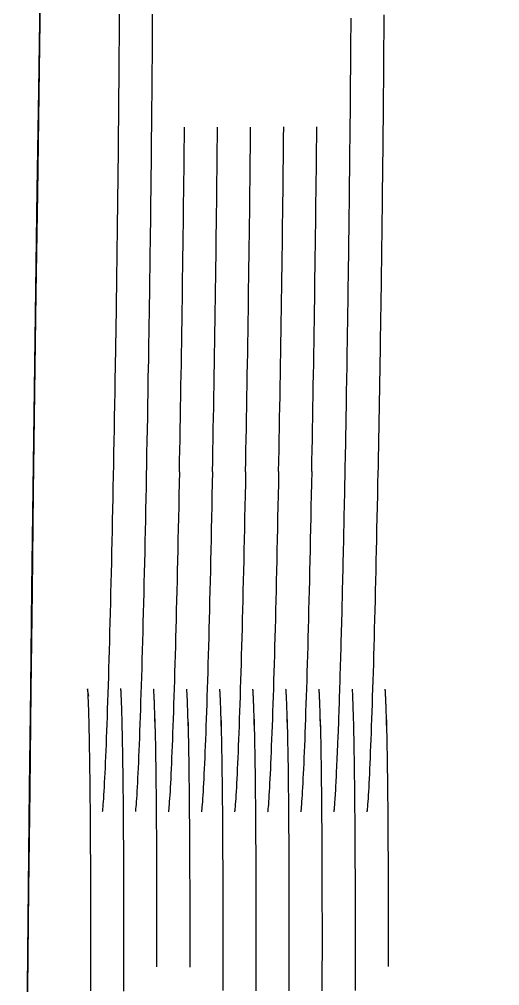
# Model space of a CAD drawing. Extents: x 58467 to 79089, y -33726 to -17391.
# Drawn here: x 70632.021 to 70632.1322, y -20381.4031 to -20381.1794 of the extents above; entities that cross this region are included whole.
import ezdxf

# ---------------------------------------------------------------- set-up
doc = ezdxf.new("R2010")
doc.units = 0
doc.header["$LTSCALE"] = 100
doc.layers.add('PROSISTEM Güney TÜRKOĞLU', color=7, linetype='Continuous')

# ---------------------------------------------------------------- blocks, each defined once
blk = doc.blocks.new('A$C689D2506')
at = {"layer": 'PROSISTEM Güney TÜRKOĞLU', "color": 30, "linetype": 'Continuous'}
for points in [[(10.73067, 6.32665), (10.73187, 6.32665)], [(10.73187, 6.32665), (10.7334, 6.32664), (10.73494, 6.32663), (10.73649, 6.32662), (10.73805, 6.3266), (10.73962, 6.32659), (10.74119, 6.32658), (10.74278, 6.32657), (10.74437, 6.32656), (10.74597, 6.32654), (10.74758, 6.32653), (10.7492, 6.32652), (10.75082, 6.3265), (10.75245, 6.32649), (10.75408, 6.32647), (10.75572, 6.32646), (10.75737, 6.32644), (10.75902, 6.32643), (10.76067, 6.32641), (10.76231, 6.32639), (10.76397, 6.32638), (10.76563, 6.32636), (10.76729, 6.32634), (10.76896, 6.32632), (10.77064, 6.32631), (10.77232, 6.32629), (10.77401, 6.32627), (10.7757, 6.32625), (10.77739, 6.32623), (10.77909, 6.32621), (10.78079, 6.32619), (10.78249, 6.32617), (10.7842, 6.32615), (10.78591, 6.32613), (10.78762, 6.3261), (10.78933, 6.32608), (10.79104, 6.32606), (10.79275, 6.32604), (10.79447, 6.32601), (10.79618, 6.32599), (10.79789, 6.32597), (10.79961, 6.32594), (10.80132, 6.32592), (10.80303, 6.3259), (10.80473, 6.32587), (10.80644, 6.32585), (10.80814, 6.32582), (10.80985, 6.3258), (10.81155, 6.32577), (10.81325, 6.32574), (10.81495, 6.32572), (10.81665, 6.32569), (10.81834, 6.32566), (10.82004, 6.32564), (10.82174, 6.32561), (10.82343, 6.32558), (10.82512, 6.32555), (10.8268, 6.32553), (10.82849, 6.3255), (10.83017, 6.32547), (10.83184, 6.32544), (10.83352, 6.32541), (10.83518, 6.32538), (10.83685, 6.32535), (10.8385, 6.32532), (10.84015, 6.32529), (10.8418, 6.32526), (10.84344, 6.32523), (10.84507, 6.3252), (10.8467, 6.32517), (10.84831, 6.32514), (10.84992, 6.32511), (10.85153, 6.32508)], [(10.90852, 6.32692), (10.90853, 6.32692), (10.90855, 6.32693), (10.9086, 6.32693), (10.90865, 6.32693), (10.90872, 6.32694), (10.9088, 6.32695), (10.90889, 6.32696), (10.909, 6.32696), (10.90912, 6.32697), (10.90926, 6.32698), (10.9094, 6.32699), (10.90956, 6.327), (10.90973, 6.32701), (10.90991, 6.32702), (10.9101, 6.32703), (10.9103, 6.32704), (10.91052, 6.32705), (10.91074, 6.32706), (10.91098, 6.32707), (10.91123, 6.32708), (10.91148, 6.3271), (10.91175, 6.32711), (10.91203, 6.32712), (10.91231, 6.32713), (10.91261, 6.32714), (10.91291, 6.32715), (10.91323, 6.32716), (10.91355, 6.32717), (10.91389, 6.32718), (10.91423, 6.32719), (10.91458, 6.3272), (10.91494, 6.32721), (10.91531, 6.32722), (10.91569, 6.32723), (10.91607, 6.32724), (10.91646, 6.32725), (10.91687, 6.32726), (10.91727, 6.32728), (10.91769, 6.32729), (10.91811, 6.3273)], [(10.91629, 6.3273), (10.91685, 6.32732), (10.91743, 6.32733), (10.91801, 6.32735), (10.9186, 6.32736), (10.91921, 6.32737), (10.91982, 6.32739), (10.92045, 6.3274), (10.92109, 6.32742), (10.92174, 6.32743), (10.9224, 6.32744), (10.92307, 6.32745), (10.92375, 6.32747), (10.92444, 6.32748), (10.92514, 6.32749), (10.92585, 6.3275), (10.92657, 6.32751), (10.9273, 6.32753), (10.92804, 6.32754), (10.92879, 6.32755), (10.92955, 6.32756), (10.93033, 6.32757), (10.93111, 6.32758), (10.9319, 6.32759), (10.9327, 6.3276), (10.93351, 6.32761), (10.93434, 6.32762), (10.93517, 6.32763), (10.93601, 6.32763), (10.93687, 6.32764), (10.93773, 6.32765), (10.9386, 6.32766), (10.93949, 6.32767), (10.94038, 6.32767), (10.94128, 6.32768), (10.9422, 6.32769), (10.94312, 6.3277), (10.94405, 6.3277), (10.94499, 6.32771), (10.94594, 6.32772), (10.94689, 6.32772), (10.94786, 6.32773), (10.94883, 6.32773), (10.94982, 6.32774), (10.95081, 6.32774), (10.95181, 6.32775), (10.95281, 6.32775), (10.95383, 6.32776), (10.95485, 6.32776), (10.95588, 6.32776), (10.95692, 6.32777), (10.95796, 6.32777), (10.95902, 6.32777), (10.96008, 6.32778), (10.96114, 6.32778), (10.96222, 6.32778), (10.9633, 6.32778), (10.96439, 6.32779), (10.96548, 6.32779), (10.96659, 6.32779), (10.96771, 6.32779), (10.96884, 6.32779), (10.96998, 6.32779), (10.97112, 6.32779), (10.97227, 6.32779), (10.97343, 6.32779), (10.97459, 6.32779), (10.97576, 6.32779), (10.97694, 6.32779), (10.97812, 6.32779), (10.97931, 6.32779), (10.9805, 6.32779), (10.9817, 6.32779)], [(10.85122, 6.32507), (10.85434, 6.32501), (10.8574, 6.32494), (10.86041, 6.32488), (10.86336, 6.32482), (10.86626, 6.32475), (10.8691, 6.32469), (10.8719, 6.32463), (10.87464, 6.32457), (10.87734, 6.32451), (10.87999, 6.32445), (10.8826, 6.32438), (10.88515, 6.32432), (10.88767, 6.32426), (10.89014, 6.3242), (10.89257, 6.32414), (10.89495, 6.32407), (10.8973, 6.32401), (10.89961, 6.32394), (10.90187, 6.32388), (10.90409, 6.32381), (10.90627, 6.32375), (10.9084, 6.32368), (10.91047, 6.32361), (10.9125, 6.32355), (10.91447, 6.32348), (10.91639, 6.32341), (10.91826, 6.32334), (10.92006, 6.32328), (10.9218, 6.32321), (10.92348, 6.32315), (10.92509, 6.32308), (10.92664, 6.32302), (10.92812, 6.32295), (10.92953, 6.32289), (10.93087, 6.32283), (10.93213, 6.32277), (10.93332, 6.32271), (10.93444, 6.32265), (10.93549, 6.32259), (10.93645, 6.32253), (10.93735, 6.32247), (10.93816, 6.32241), (10.9389, 6.32235), (10.93956, 6.3223), (10.94011, 6.32225), (10.94052, 6.32221), (10.94078, 6.32218), (10.94085, 6.32218)], [(10.90856, 6.31829), (10.9089, 6.31831), (10.90924, 6.31832), (10.9096, 6.31834), (10.90997, 6.31836), (10.91035, 6.31837), (10.91073, 6.31839), (10.91113, 6.31841), (10.91154, 6.31842), (10.91196, 6.31844), (10.91239, 6.31845), (10.91282, 6.31847), (10.91327, 6.31848), (10.91373, 6.3185), (10.9142, 6.31851), (10.91468, 6.31853), (10.91517, 6.31854), (10.91566, 6.31856), (10.91617, 6.31857), (10.91669, 6.31859), (10.91722, 6.3186), (10.91776, 6.31861), (10.91831, 6.31863), (10.91887, 6.31864), (10.91944, 6.31865), (10.92001, 6.31866), (10.9206, 6.31868), (10.9212, 6.31869), (10.92181, 6.3187), (10.92243, 6.31871), (10.92306, 6.31873), (10.92369, 6.31874), (10.92434, 6.31875), (10.925, 6.31876), (10.92566, 6.31877), (10.92634, 6.31878), (10.92702, 6.31879), (10.92772, 6.3188), (10.92842, 6.31881), (10.92913, 6.31882), (10.92985, 6.31883), (10.93058, 6.31884), (10.93131, 6.31885), (10.93206, 6.31886), (10.93281, 6.31887), (10.93358, 6.31888), (10.93435, 6.31889), (10.93513, 6.3189), (10.93592, 6.3189), (10.93671, 6.31891), (10.93752, 6.31892), (10.93833, 6.31893), (10.93915, 6.31894), (10.93998, 6.31894), (10.94081, 6.31895), (10.94166, 6.31896), (10.94251, 6.31896), (10.94337, 6.31897), (10.94424, 6.31898), (10.94512, 6.31898), (10.94601, 6.31899), (10.94692, 6.31899), (10.94782, 6.319), (10.94874, 6.319), (10.94967, 6.31901), (10.9506, 6.31901), (10.95154, 6.31902), (10.95248, 6.31902), (10.95344, 6.31903), (10.9544, 6.31903), (10.95537, 6.31903), (10.95634, 6.31904), (10.95732, 6.31904)], [(10.95732, 6.31904), (10.95867, 6.31905), (10.96003, 6.31905), (10.9614, 6.31905), (10.96278, 6.31906), (10.96418, 6.31906), (10.96559, 6.31906), (10.96701, 6.31906), (10.96844, 6.31906), (10.96988, 6.31907), (10.97134, 6.31907), (10.9728, 6.31907), (10.97428, 6.31907), (10.97577, 6.31907), (10.97726, 6.31907), (10.97877, 6.31906), (10.98029, 6.31906), (10.98181, 6.31906), (10.98334, 6.31906), (10.98487, 6.31906), (10.98641, 6.31905), (10.98796, 6.31905)], [(10.73156, 6.31792), (10.73309, 6.31791), (10.73464, 6.3179), (10.73619, 6.31789), (10.73776, 6.31788), (10.73933, 6.31787), (10.74092, 6.31785), (10.74251, 6.31784), (10.74412, 6.31783), (10.74573, 6.31782), (10.74735, 6.3178), (10.74898, 6.31779), (10.75062, 6.31778), (10.75226, 6.31776), (10.75391, 6.31775), (10.75557, 6.31773), (10.75723, 6.31772), (10.7589, 6.3177), (10.76057, 6.31768), (10.76226, 6.31767), (10.76394, 6.31765), (10.76563, 6.31763), (10.76732, 6.31761), (10.76902, 6.3176), (10.77072, 6.31758), (10.77243, 6.31756), (10.77414, 6.31754), (10.77584, 6.31752), (10.77756, 6.3175), (10.77927, 6.31748), (10.78099, 6.31746), (10.7827, 6.31744), (10.78442, 6.31742), (10.78615, 6.31739), (10.78787, 6.31737), (10.7896, 6.31735), (10.79133, 6.31733), (10.79307, 6.3173), (10.79481, 6.31728), (10.79654, 6.31726), (10.79828, 6.31723), (10.80002, 6.31721), (10.80176, 6.31718), (10.8035, 6.31716), (10.80524, 6.31713), (10.80698, 6.31711), (10.80872, 6.31708), (10.81046, 6.31706), (10.81219, 6.31703), (10.81392, 6.317), (10.81565, 6.31698), (10.81738, 6.31695), (10.81911, 6.31692), (10.82083, 6.3169), (10.82254, 6.31687), (10.82425, 6.31684), (10.82596, 6.31681), (10.82766, 6.31678), (10.82936, 6.31675), (10.83105, 6.31673), (10.83274, 6.3167), (10.83442, 6.31667), (10.8361, 6.31664), (10.83778, 6.31661), (10.83945, 6.31658), (10.84112, 6.31655), (10.84278, 6.31652), (10.84444, 6.31649), (10.84609, 6.31645), (10.84774, 6.31642), (10.84938, 6.31639), (10.85101, 6.31636), (10.85263, 6.31633), (10.85425, 6.3163), (10.85586, 6.31626), (10.85747, 6.31623), (10.85906, 6.3162), (10.86065, 6.31617), (10.86223, 6.31613), (10.86379, 6.3161), (10.86535, 6.31607), (10.8669, 6.31603), (10.86844, 6.316), (10.86997, 6.31596), (10.87148, 6.31593), (10.87299, 6.3159), (10.87448, 6.31586), (10.87596, 6.31583), (10.87743, 6.31579), (10.87889, 6.31576), (10.88034, 6.31573), (10.88178, 6.31569), (10.88321, 6.31566), (10.88463, 6.31562), (10.88603, 6.31559), (10.88743, 6.31555), (10.88881, 6.31552), (10.89018, 6.31548), (10.89154, 6.31544), (10.89289, 6.31541), (10.89422, 6.31537), (10.89555, 6.31534), (10.89685, 6.3153), (10.89815, 6.31527), (10.89943, 6.31523), (10.90069, 6.31519), (10.90195, 6.31516), (10.90318, 6.31512), (10.9044, 6.31508), (10.90561, 6.31505), (10.9068, 6.31501), (10.90798, 6.31498), (10.90914, 6.31494), (10.91028, 6.3149), (10.91141, 6.31487), (10.91252, 6.31483), (10.91361, 6.31479), (10.91468, 6.31476), (10.91574, 6.31472), (10.91679, 6.31469), (10.91782, 6.31465), (10.91883, 6.31461), (10.91983, 6.31458), (10.92081, 6.31454), (10.92177, 6.3145)], [(10.92035, 6.31452), (10.92143, 6.31447), (10.92249, 6.31443), (10.92353, 6.31438), (10.92454, 6.31434), (10.92553, 6.3143), (10.92649, 6.31426), (10.92742, 6.31422), (10.92833, 6.31418), (10.92922, 6.31414), (10.93008, 6.31411), (10.93091, 6.31407), (10.93171, 6.31403), (10.93249, 6.314), (10.93324, 6.31396), (10.93396, 6.31393), (10.93466, 6.31389), (10.93532, 6.31386), (10.93596, 6.31382), (10.93657, 6.31379), (10.93715, 6.31375), (10.9377, 6.31371), (10.93822, 6.31367), (10.9387, 6.31364), (10.93915, 6.3136), (10.93956, 6.31357), (10.93992, 6.31353), (10.94023, 6.3135), (10.94048, 6.31348), (10.94068, 6.31346), (10.94081, 6.31345), (10.94088, 6.31344), (10.94088, 6.31345)], [(10.90852, 6.30946), (10.90853, 6.30947), (10.90855, 6.30947), (10.9086, 6.30947), (10.90865, 6.30948), (10.90872, 6.30949), (10.90881, 6.30949), (10.90891, 6.3095), (10.90902, 6.30951), (10.90914, 6.30952), (10.90928, 6.30953), (10.90943, 6.30954), (10.90959, 6.30955), (10.90976, 6.30956), (10.90995, 6.30957), (10.91014, 6.30958), (10.91035, 6.30959), (10.91057, 6.3096), (10.9108, 6.30961), (10.91105, 6.30962), (10.9113, 6.30963), (10.91156, 6.30964), (10.91184, 6.30965), (10.91212, 6.30966), (10.91241, 6.30967), (10.91272, 6.30968), (10.91303, 6.30969), (10.91336, 6.3097), (10.91369, 6.30972), (10.91403, 6.30973), (10.91439, 6.30974), (10.91475, 6.30975), (10.91512, 6.30976), (10.9155, 6.30977), (10.91588, 6.30978), (10.91628, 6.30979), (10.91668, 6.3098), (10.9171, 6.30981), (10.91752, 6.30983), (10.91794, 6.30984), (10.91838, 6.30985)], [(10.91655, 6.30985), (10.91712, 6.30987), (10.91769, 6.30988), (10.91828, 6.3099), (10.91887, 6.30991), (10.91948, 6.30992), (10.9201, 6.30994), (10.92073, 6.30995), (10.92137, 6.30996), (10.92202, 6.30998), (10.92268, 6.30999), (10.92335, 6.31), (10.92403, 6.31002), (10.92473, 6.31003), (10.92543, 6.31004), (10.92614, 6.31005), (10.92686, 6.31006), (10.9276, 6.31007), (10.92834, 6.31008), (10.92909, 6.3101), (10.92985, 6.31011), (10.93063, 6.31012), (10.93141, 6.31013), (10.9322, 6.31014), (10.933, 6.31015), (10.93382, 6.31015), (10.93464, 6.31016), (10.93547, 6.31017), (10.93632, 6.31018), (10.93717, 6.31019), (10.93804, 6.3102), (10.93891, 6.31021), (10.93979, 6.31021), (10.94069, 6.31022), (10.94159, 6.31023), (10.9425, 6.31023), (10.94342, 6.31024), (10.94435, 6.31025), (10.94529, 6.31025), (10.94624, 6.31026), (10.9472, 6.31027), (10.94816, 6.31027), (10.94913, 6.31028), (10.95012, 6.31028), (10.95111, 6.31029), (10.9521, 6.31029), (10.95311, 6.3103), (10.95412, 6.3103), (10.95514, 6.31031), (10.95617, 6.31031), (10.95721, 6.31031), (10.95825, 6.31032), (10.9593, 6.31032), (10.96036, 6.31032), (10.96143, 6.31032), (10.9625, 6.31033), (10.96358, 6.31033), (10.96466, 6.31033), (10.96575, 6.31033), (10.96686, 6.31033), (10.96798, 6.31034), (10.96911, 6.31034), (10.97024, 6.31034), (10.97138, 6.31034), (10.97253, 6.31034), (10.97368, 6.31034), (10.97484, 6.31034), (10.97601, 6.31034), (10.97718, 6.31034), (10.97836, 6.31034), (10.97955, 6.31034), (10.98074, 6.31033), (10.98193, 6.31033)], [(10.98193, 6.31033), (10.98347, 6.31033), (10.98501, 6.31033), (10.98656, 6.31033), (10.98812, 6.31032)], [(10.85113, 6.30762), (10.85425, 6.30755), (10.85732, 6.30749), (10.86033, 6.30742), (10.86328, 6.30736), (10.86618, 6.3073), (10.86903, 6.30724), (10.87183, 6.30717), (10.87458, 6.30711), (10.87728, 6.30705), (10.87993, 6.30699), (10.88254, 6.30693), (10.8851, 6.30687), (10.88761, 6.30681), (10.89008, 6.30674), (10.89252, 6.30668), (10.8949, 6.30662), (10.89725, 6.30655), (10.89956, 6.30649), (10.90183, 6.30642), (10.90405, 6.30636), (10.90623, 6.30629), (10.90836, 6.30623), (10.91044, 6.30616), (10.91247, 6.30609), (10.91445, 6.30602), (10.91637, 6.30596), (10.91823, 6.30589), (10.92004, 6.30582), (10.92178, 6.30576), (10.92346, 6.30569), (10.92508, 6.30562), (10.92663, 6.30556), (10.92811, 6.3055), (10.92952, 6.30543), (10.93086, 6.30537), (10.93212, 6.30531), (10.93332, 6.30525), (10.93444, 6.30519), (10.93548, 6.30513), (10.93645, 6.30507), (10.93734, 6.30501), (10.93816, 6.30496), (10.9389, 6.3049), (10.93956, 6.30484), (10.94011, 6.30479), (10.94052, 6.30475), (10.94078, 6.30473), (10.94085, 6.30472)], [(10.90852, 6.30074), (10.90853, 6.30074), (10.90855, 6.30074), (10.9086, 6.30075), (10.90865, 6.30075), (10.90872, 6.30076), (10.90881, 6.30076), (10.9089, 6.30077), (10.90901, 6.30078), (10.90914, 6.30079), (10.90927, 6.3008), (10.90942, 6.30081), (10.90958, 6.30082), (10.90976, 6.30083), (10.90994, 6.30084), (10.91014, 6.30085), (10.91034, 6.30086), (10.91056, 6.30087), (10.91079, 6.30088), (10.91103, 6.30089), (10.91129, 6.3009), (10.91155, 6.30091), (10.91182, 6.30092), (10.91211, 6.30093), (10.9124, 6.30094), (10.9127, 6.30096), (10.91301, 6.30097), (10.91334, 6.30098), (10.91367, 6.30099), (10.91401, 6.301), (10.91436, 6.30101), (10.91472, 6.30102), (10.91509, 6.30103), (10.91547, 6.30104), (10.91585, 6.30105), (10.91625, 6.30106), (10.91665, 6.30107), (10.91706, 6.30108), (10.91748, 6.3011), (10.9179, 6.30111), (10.91834, 6.30112)], [(10.91651, 6.30112), (10.91708, 6.30114), (10.91765, 6.30115), (10.91823, 6.30117), (10.91883, 6.30118), (10.91944, 6.3012), (10.92006, 6.30121), (10.92069, 6.30122), (10.92132, 6.30124), (10.92198, 6.30125), (10.92264, 6.30126), (10.92331, 6.30127), (10.92399, 6.30129), (10.92468, 6.3013), (10.92538, 6.30131), (10.9261, 6.30132), (10.92682, 6.30133), (10.92755, 6.30134), (10.92829, 6.30136), (10.92905, 6.30137), (10.92981, 6.30138), (10.93058, 6.30139), (10.93136, 6.3014), (10.93215, 6.30141), (10.93296, 6.30142), (10.93377, 6.30143), (10.93459, 6.30143), (10.93543, 6.30144), (10.93627, 6.30145), (10.93713, 6.30146), (10.93799, 6.30147), (10.93886, 6.30148), (10.93975, 6.30148), (10.94064, 6.30149), (10.94154, 6.3015), (10.94246, 6.30151), (10.94338, 6.30151), (10.94431, 6.30152), (10.94525, 6.30153), (10.94619, 6.30153), (10.94715, 6.30154), (10.94812, 6.30154), (10.94909, 6.30155), (10.95007, 6.30155), (10.95106, 6.30156), (10.95206, 6.30156), (10.95306, 6.30157), (10.95408, 6.30157), (10.9551, 6.30158), (10.95613, 6.30158), (10.95717, 6.30158), (10.95821, 6.30159), (10.95926, 6.30159), (10.96032, 6.30159), (10.96139, 6.3016), (10.96246, 6.3016), (10.96354, 6.3016), (10.96462, 6.3016), (10.96571, 6.30161), (10.96682, 6.30161), (10.96794, 6.30161), (10.96907, 6.30161), (10.9702, 6.30161), (10.97134, 6.30161), (10.97249, 6.30161), (10.97365, 6.30161), (10.97481, 6.30161), (10.97598, 6.30161), (10.97715, 6.30161), (10.97833, 6.30161), (10.97951, 6.30161), (10.98071, 6.30161), (10.9819, 6.30161)], [(10.9819, 6.30161), (10.98343, 6.3016), (10.98498, 6.3016), (10.98653, 6.3016), (10.98809, 6.30159)], [(10.85114, 6.29889), (10.85426, 6.29882), (10.85733, 6.29876), (10.86034, 6.2987), (10.86329, 6.29863), (10.86619, 6.29857), (10.86904, 6.29851), (10.87184, 6.29845), (10.87459, 6.29838), (10.87729, 6.29832), (10.87994, 6.29826), (10.88254, 6.2982), (10.8851, 6.29814), (10.88762, 6.29808), (10.89009, 6.29802), (10.89252, 6.29795), (10.89491, 6.29789), (10.89726, 6.29783), (10.89957, 6.29776), (10.90183, 6.2977), (10.90406, 6.29763), (10.90624, 6.29756), (10.90837, 6.2975), (10.91045, 6.29743), (10.91247, 6.29736), (10.91445, 6.2973), (10.91637, 6.29723), (10.91823, 6.29716), (10.92004, 6.29709), (10.92178, 6.29703), (10.92346, 6.29696), (10.92508, 6.2969), (10.92663, 6.29683), (10.92811, 6.29677), (10.92952, 6.29671), (10.93086, 6.29664), (10.93213, 6.29658), (10.93332, 6.29652), (10.93444, 6.29646), (10.93548, 6.2964), (10.93645, 6.29634), (10.93734, 6.29629), (10.93816, 6.29623), (10.9389, 6.29617), (10.93956, 6.29611), (10.94011, 6.29606), (10.94052, 6.29602), (10.94078, 6.296), (10.94085, 6.29599)], [(10.91647, 6.29239), (10.91703, 6.29241), (10.91761, 6.29242), (10.91819, 6.29244), (10.91879, 6.29245), (10.9194, 6.29247), (10.92001, 6.29248), (10.92064, 6.29249), (10.92128, 6.29251), (10.92193, 6.29252), (10.92259, 6.29253), (10.92326, 6.29255), (10.92394, 6.29256), (10.92464, 6.29257), (10.92534, 6.29258), (10.92605, 6.29259), (10.92677, 6.2926), (10.92751, 6.29262), (10.92825, 6.29263), (10.929, 6.29264), (10.92976, 6.29265), (10.93053, 6.29266), (10.93132, 6.29267), (10.93211, 6.29268), (10.93291, 6.29269), (10.93372, 6.2927), (10.93455, 6.29271), (10.93538, 6.29272), (10.93623, 6.29272), (10.93708, 6.29273), (10.93794, 6.29274), (10.93882, 6.29275), (10.9397, 6.29276), (10.9406, 6.29276), (10.9415, 6.29277), (10.94241, 6.29278), (10.94333, 6.29278), (10.94426, 6.29279), (10.9452, 6.2928), (10.94615, 6.2928), (10.94711, 6.29281), (10.94807, 6.29282), (10.94904, 6.29282), (10.95003, 6.29283), (10.95102, 6.29283), (10.95202, 6.29284), (10.95302, 6.29284), (10.95404, 6.29284), (10.95506, 6.29285), (10.95609, 6.29285), (10.95712, 6.29286), (10.95817, 6.29286), (10.95922, 6.29286), (10.96028, 6.29287), (10.96135, 6.29287), (10.96242, 6.29287), (10.9635, 6.29287), (10.96458, 6.29288), (10.96568, 6.29288), (10.96678, 6.29288), (10.9679, 6.29288), (10.96903, 6.29288), (10.97017, 6.29288), (10.97131, 6.29288), (10.97246, 6.29288), (10.97361, 6.29288), (10.97477, 6.29288), (10.97594, 6.29288), (10.97712, 6.29288), (10.9783, 6.29288), (10.97948, 6.29288), (10.98067, 6.29288), (10.98187, 6.29288)], [(10.98187, 6.29288), (10.9834, 6.29287), (10.98495, 6.29287), (10.9865, 6.29287), (10.98806, 6.29287)], [(10.85116, 6.29016), (10.85428, 6.2901), (10.85734, 6.29003), (10.86035, 6.28997), (10.8633, 6.2899), (10.8662, 6.28984), (10.86905, 6.28978), (10.87185, 6.28972), (10.8746, 6.28966), (10.8773, 6.28959), (10.87995, 6.28953), (10.88255, 6.28947), (10.88511, 6.28941), (10.88763, 6.28935), (10.8901, 6.28929), (10.89253, 6.28922), (10.89492, 6.28916), (10.89727, 6.2891), (10.89957, 6.28903), (10.90184, 6.28897), (10.90406, 6.2889), (10.90624, 6.28884), (10.90837, 6.28877), (10.91045, 6.2887), (10.91248, 6.28863), (10.91445, 6.28857), (10.91637, 6.2885), (10.91824, 6.28843), (10.92004, 6.28837), (10.92179, 6.2883), (10.92347, 6.28823), (10.92508, 6.28817), (10.92663, 6.2881), (10.92811, 6.28804), (10.92952, 6.28798), (10.93086, 6.28791), (10.93213, 6.28785), (10.93332, 6.28779), (10.93444, 6.28773), (10.93548, 6.28767), (10.93645, 6.28762), (10.93734, 6.28756), (10.93816, 6.2875), (10.9389, 6.28744), (10.93956, 6.28738), (10.94011, 6.28733), (10.94052, 6.28729), (10.94078, 6.28727), (10.94085, 6.28727)], [(10.90852, 6.29201), (10.90853, 6.29201), (10.90855, 6.29201), (10.9086, 6.29202), (10.90865, 6.29202), (10.90872, 6.29203), (10.90881, 6.29204), (10.9089, 6.29204), (10.90901, 6.29205), (10.90913, 6.29206), (10.90927, 6.29207), (10.90942, 6.29208), (10.90958, 6.29209), (10.90975, 6.2921), (10.90993, 6.29211), (10.91013, 6.29212), (10.91034, 6.29213), (10.91056, 6.29214), (10.91078, 6.29215), (10.91102, 6.29216), (10.91128, 6.29217), (10.91154, 6.29219), (10.91181, 6.2922), (10.91209, 6.29221), (10.91238, 6.29222), (10.91268, 6.29223), (10.913, 6.29224), (10.91332, 6.29225), (10.91365, 6.29226), (10.91399, 6.29227), (10.91434, 6.29228), (10.91469, 6.29229), (10.91506, 6.2923), (10.91544, 6.29231), (10.91582, 6.29232), (10.91621, 6.29233), (10.91661, 6.29234), (10.91702, 6.29236), (10.91744, 6.29237), (10.91786, 6.29238), (10.91829, 6.29239)], [(10.90852, 6.28328), (10.90853, 6.28328), (10.90855, 6.28328), (10.9086, 6.28329), (10.90865, 6.28329), (10.90872, 6.2833), (10.9088, 6.28331), (10.9089, 6.28331), (10.90901, 6.28332), (10.90913, 6.28333), (10.90927, 6.28334), (10.90941, 6.28335), (10.90957, 6.28336), (10.90974, 6.28337), (10.90993, 6.28338), (10.91012, 6.28339), (10.91033, 6.2834), (10.91055, 6.28341), (10.91078, 6.28343), (10.91101, 6.28344), (10.91126, 6.28345), (10.91152, 6.28346), (10.91179, 6.28347), (10.91208, 6.28348), (10.91237, 6.28349), (10.91267, 6.2835), (10.91298, 6.28351), (10.9133, 6.28352), (10.91363, 6.28353), (10.91396, 6.28354), (10.91431, 6.28355), (10.91467, 6.28356), (10.91503, 6.28357), (10.91541, 6.28358), (10.91579, 6.28359), (10.91618, 6.2836), (10.91658, 6.28361), (10.91699, 6.28363), (10.9174, 6.28364), (10.91782, 6.28365), (10.91825, 6.28366)], [(10.91643, 6.28367), (10.91699, 6.28368), (10.91757, 6.28369), (10.91815, 6.28371), (10.91875, 6.28372), (10.91935, 6.28374), (10.91997, 6.28375), (10.9206, 6.28376), (10.92124, 6.28378), (10.92189, 6.28379), (10.92255, 6.2838), (10.92322, 6.28382), (10.9239, 6.28383), (10.92459, 6.28384), (10.92529, 6.28385), (10.92601, 6.28386), (10.92673, 6.28388), (10.92746, 6.28389), (10.9282, 6.2839), (10.92895, 6.28391), (10.92972, 6.28392), (10.93049, 6.28393), (10.93127, 6.28394), (10.93206, 6.28395), (10.93286, 6.28396), (10.93368, 6.28397), (10.9345, 6.28398), (10.93534, 6.28399), (10.93618, 6.284), (10.93703, 6.284), (10.9379, 6.28401), (10.93877, 6.28402), (10.93966, 6.28403), (10.94055, 6.28404), (10.94145, 6.28404), (10.94236, 6.28405), (10.94329, 6.28406), (10.94422, 6.28406), (10.94516, 6.28407), (10.9461, 6.28408), (10.94706, 6.28408), (10.94803, 6.28409), (10.949, 6.28409), (10.94998, 6.2841), (10.95097, 6.2841), (10.95197, 6.28411), (10.95298, 6.28411), (10.95399, 6.28412), (10.95502, 6.28412), (10.95605, 6.28412), (10.95708, 6.28413), (10.95813, 6.28413), (10.95918, 6.28413), (10.96024, 6.28414), (10.96131, 6.28414), (10.96238, 6.28414), (10.96346, 6.28415), (10.96454, 6.28415), (10.96564, 6.28415), (10.96675, 6.28415), (10.96787, 6.28415), (10.969, 6.28415), (10.97013, 6.28415), (10.97127, 6.28415), (10.97242, 6.28415), (10.97358, 6.28415), (10.97474, 6.28415), (10.97591, 6.28415), (10.97708, 6.28415), (10.97826, 6.28415), (10.97945, 6.28415), (10.98064, 6.28415), (10.98184, 6.28415)], [(10.98184, 6.28415), (10.98337, 6.28415), (10.98492, 6.28414), (10.98647, 6.28414), (10.98803, 6.28414)], [(10.85117, 6.28143), (10.85429, 6.28137), (10.85735, 6.2813), (10.86036, 6.28124), (10.86331, 6.28118), (10.86621, 6.28111), (10.86906, 6.28105), (10.87186, 6.28099), (10.8746, 6.28093), (10.8773, 6.28087), (10.87995, 6.28081), (10.88256, 6.28074), (10.88512, 6.28068), (10.88763, 6.28062), (10.89011, 6.28056), (10.89254, 6.2805), (10.89492, 6.28043), (10.89727, 6.28037), (10.89958, 6.2803), (10.90185, 6.28024), (10.90407, 6.28017), (10.90624, 6.28011), (10.90837, 6.28004), (10.91045, 6.27997), (10.91248, 6.27991), (10.91446, 6.27984), (10.91638, 6.27977), (10.91824, 6.2797), (10.92005, 6.27964), (10.92179, 6.27957), (10.92347, 6.27951), (10.92508, 6.27944), (10.92663, 6.27938), (10.92811, 6.27931), (10.92952, 6.27925), (10.93086, 6.27919), (10.93213, 6.27913), (10.93332, 6.27907), (10.93444, 6.27901), (10.93548, 6.27895), (10.93645, 6.27889), (10.93734, 6.27883), (10.93816, 6.27877), (10.9389, 6.27871), (10.93956, 6.27866), (10.94011, 6.27861), (10.94052, 6.27857), (10.94078, 6.27854), (10.94085, 6.27854)], [(10.90852, 6.27455), (10.90853, 6.27455), (10.90855, 6.27456), (10.9086, 6.27456), (10.90865, 6.27457), (10.90872, 6.27457), (10.9088, 6.27458), (10.9089, 6.27459), (10.90901, 6.27459), (10.90913, 6.2746), (10.90926, 6.27461), (10.90941, 6.27462), (10.90957, 6.27463), (10.90974, 6.27464), (10.90992, 6.27465), (10.91012, 6.27466), (10.91032, 6.27468), (10.91054, 6.27469), (10.91077, 6.2747), (10.911, 6.27471), (10.91125, 6.27472), (10.91151, 6.27473), (10.91178, 6.27474), (10.91206, 6.27475), (10.91235, 6.27476), (10.91265, 6.27477), (10.91296, 6.27478), (10.91328, 6.27479), (10.91361, 6.2748), (10.91394, 6.27481), (10.91429, 6.27482), (10.91464, 6.27483), (10.91501, 6.27484), (10.91538, 6.27485), (10.91576, 6.27486), (10.91615, 6.27487), (10.91655, 6.27489), (10.91695, 6.2749), (10.91736, 6.27491), (10.91778, 6.27492), (10.91821, 6.27493)], [(10.91639, 6.27494), (10.91695, 6.27495), (10.91753, 6.27497), (10.91811, 6.27498), (10.91871, 6.27499), (10.91931, 6.27501), (10.91993, 6.27502), (10.92056, 6.27504), (10.9212, 6.27505), (10.92184, 6.27506), (10.9225, 6.27507), (10.92318, 6.27509), (10.92386, 6.2751), (10.92455, 6.27511), (10.92525, 6.27512), (10.92596, 6.27514), (10.92668, 6.27515), (10.92742, 6.27516), (10.92816, 6.27517), (10.92891, 6.27518), (10.92967, 6.27519), (10.93044, 6.2752), (10.93122, 6.27521), (10.93202, 6.27522), (10.93282, 6.27523), (10.93363, 6.27524), (10.93446, 6.27525), (10.93529, 6.27526), (10.93613, 6.27527), (10.93699, 6.27528), (10.93785, 6.27528), (10.93873, 6.27529), (10.93961, 6.2753), (10.9405, 6.27531), (10.94141, 6.27531), (10.94232, 6.27532), (10.94324, 6.27533), (10.94417, 6.27533), (10.94511, 6.27534), (10.94606, 6.27535), (10.94702, 6.27535), (10.94798, 6.27536), (10.94896, 6.27536), (10.94994, 6.27537), (10.95093, 6.27537), (10.95193, 6.27538), (10.95294, 6.27538), (10.95395, 6.27539), (10.95497, 6.27539), (10.956, 6.2754), (10.95704, 6.2754), (10.95809, 6.2754), (10.95914, 6.27541), (10.9602, 6.27541), (10.96127, 6.27541), (10.96234, 6.27541), (10.96342, 6.27542), (10.96451, 6.27542), (10.9656, 6.27542), (10.96671, 6.27542), (10.96783, 6.27542), (10.96896, 6.27542), (10.97009, 6.27543), (10.97124, 6.27543), (10.97239, 6.27543), (10.97354, 6.27543), (10.97471, 6.27543), (10.97587, 6.27543), (10.97705, 6.27543), (10.97823, 6.27542), (10.97942, 6.27542), (10.98061, 6.27542), (10.98181, 6.27542)], [(10.85118, 6.2727), (10.8543, 6.27264), (10.85736, 6.27257), (10.86037, 6.27251), (10.86332, 6.27245), (10.86622, 6.27238), (10.86907, 6.27232), (10.87187, 6.27226), (10.87461, 6.2722), (10.87731, 6.27214), (10.87996, 6.27208), (10.88257, 6.27202), (10.88513, 6.27195), (10.88764, 6.27189), (10.89011, 6.27183), (10.89254, 6.27177), (10.89493, 6.2717), (10.89728, 6.27164), (10.89959, 6.27158), (10.90185, 6.27151), (10.90407, 6.27144), (10.90625, 6.27138), (10.90838, 6.27131), (10.91046, 6.27124), (10.91249, 6.27118), (10.91446, 6.27111), (10.91638, 6.27104), (10.91824, 6.27098), (10.92005, 6.27091), (10.92179, 6.27084), (10.92347, 6.27078), (10.92509, 6.27071), (10.92664, 6.27065), (10.92812, 6.27058), (10.92953, 6.27052), (10.93086, 6.27046), (10.93213, 6.2704), (10.93332, 6.27034), (10.93444, 6.27028), (10.93548, 6.27022), (10.93645, 6.27016), (10.93735, 6.2701), (10.93816, 6.27004), (10.9389, 6.26998), (10.93956, 6.26993), (10.94011, 6.26988), (10.94052, 6.26984), (10.94078, 6.26981), (10.94085, 6.26981)], [(10.73051, 6.26555), (10.73203, 6.26554), (10.73356, 6.26553), (10.73509, 6.26552), (10.73663, 6.26551), (10.73818, 6.2655), (10.73974, 6.26549), (10.74131, 6.26548), (10.74288, 6.26547), (10.74447, 6.26546), (10.74606, 6.26544), (10.74767, 6.26543), (10.74928, 6.26542), (10.75089, 6.2654), (10.75252, 6.26539), (10.75415, 6.26537), (10.75579, 6.26536), (10.75743, 6.26534), (10.75908, 6.26533), (10.76073, 6.26531), (10.76239, 6.26529), (10.76405, 6.26528), (10.76572, 6.26526), (10.76739, 6.26524), (10.76907, 6.26522), (10.77075, 6.26521), (10.77243, 6.26519), (10.77411, 6.26517), (10.7758, 6.26515), (10.77749, 6.26513), (10.77918, 6.26511), (10.78087, 6.26509), (10.78256, 6.26507), (10.78426, 6.26505), (10.78597, 6.26503), (10.78767, 6.265), (10.78938, 6.26498), (10.79109, 6.26496), (10.79281, 6.26494), (10.79452, 6.26491), (10.79624, 6.26489), (10.79795, 6.26487), (10.79967, 6.26484), (10.80139, 6.26482), (10.80311, 6.2648), (10.80483, 6.26477), (10.80654, 6.26475), (10.80826, 6.26472), (10.80997, 6.26469), (10.81169, 6.26467), (10.8134, 6.26464), (10.81511, 6.26462), (10.81681, 6.26459), (10.81851, 6.26456), (10.82021, 6.26454), (10.82191, 6.26451), (10.8236, 6.26448)], [(10.90852, 6.26582), (10.90853, 6.26583), (10.90855, 6.26583), (10.9086, 6.26583), (10.90865, 6.26584), (10.90872, 6.26584), (10.9088, 6.26585), (10.9089, 6.26586), (10.90901, 6.26587), (10.90913, 6.26588), (10.90926, 6.26588), (10.90941, 6.26589), (10.90956, 6.2659), (10.90973, 6.26591), (10.90992, 6.26593), (10.91011, 6.26594), (10.91031, 6.26595), (10.91053, 6.26596), (10.91076, 6.26597), (10.91099, 6.26598), (10.91124, 6.26599), (10.9115, 6.266), (10.91177, 6.26601), (10.91205, 6.26602), (10.91233, 6.26603), (10.91263, 6.26604), (10.91294, 6.26605), (10.91326, 6.26606), (10.91358, 6.26607), (10.91392, 6.26608), (10.91426, 6.26609), (10.91462, 6.2661), (10.91498, 6.26611), (10.91535, 6.26612), (10.91573, 6.26613), (10.91612, 6.26615), (10.91651, 6.26616), (10.91692, 6.26617), (10.91733, 6.26618), (10.91775, 6.26619), (10.91817, 6.2662)], [(10.91635, 6.26621), (10.91691, 6.26622), (10.91749, 6.26624), (10.91807, 6.26625), (10.91866, 6.26626), (10.91927, 6.26628), (10.91989, 6.26629), (10.92051, 6.26631), (10.92115, 6.26632), (10.9218, 6.26633), (10.92246, 6.26635), (10.92313, 6.26636), (10.92381, 6.26637), (10.9245, 6.26638), (10.9252, 6.26639), (10.92592, 6.26641), (10.92664, 6.26642), (10.92737, 6.26643), (10.92811, 6.26644), (10.92886, 6.26645), (10.92963, 6.26646), (10.9304, 6.26647), (10.93118, 6.26648), (10.93197, 6.26649), (10.93277, 6.2665), (10.93359, 6.26651), (10.93441, 6.26652), (10.93524, 6.26653), (10.93609, 6.26654), (10.93694, 6.26655), (10.93781, 6.26655), (10.93868, 6.26656), (10.93957, 6.26657), (10.94046, 6.26658), (10.94136, 6.26659), (10.94227, 6.26659), (10.9432, 6.2666), (10.94413, 6.26661), (10.94507, 6.26661), (10.94601, 6.26662), (10.94697, 6.26662), (10.94794, 6.26663), (10.94891, 6.26664), (10.9499, 6.26664), (10.95089, 6.26665), (10.95189, 6.26665), (10.95289, 6.26666), (10.95391, 6.26666), (10.95493, 6.26666), (10.95596, 6.26667), (10.957, 6.26667), (10.95805, 6.26668), (10.9591, 6.26668), (10.96016, 6.26668), (10.96123, 6.26668), (10.9623, 6.26669), (10.96338, 6.26669), (10.96447, 6.26669), (10.96556, 6.26669), (10.96667, 6.26669), (10.96779, 6.2667), (10.96892, 6.2667), (10.97006, 6.2667), (10.9712, 6.2667), (10.97235, 6.2667), (10.97351, 6.2667), (10.97467, 6.2667), (10.97584, 6.2667), (10.97702, 6.2667), (10.9782, 6.2667), (10.97939, 6.2667), (10.98058, 6.26669), (10.98178, 6.26669)], [(10.82346, 6.26447), (10.82688, 6.26441), (10.83024, 6.26435), (10.83355, 6.26429), (10.8368, 6.26424), (10.84, 6.26418), (10.84315, 6.26412), (10.84625, 6.26406), (10.8493, 6.26401), (10.85231, 6.26395), (10.85528, 6.26389), (10.85822, 6.26383), (10.86111, 6.26377), (10.86397, 6.26372), (10.8668, 6.26366), (10.86959, 6.2636), (10.87236, 6.26354), (10.8751, 6.26347), (10.87782, 6.26341), (10.88051, 6.26335), (10.88317, 6.26328), (10.88579, 6.26322), (10.88838, 6.26315), (10.89093, 6.26309), (10.89344, 6.26302), (10.8959, 6.26295), (10.89832, 6.26288), (10.9007, 6.26282), (10.90302, 6.26275), (10.9053, 6.26268), (10.90752, 6.26261), (10.90968, 6.26254), (10.91179, 6.26247), (10.91383, 6.26241), (10.91581, 6.26234), (10.91773, 6.26227), (10.91958, 6.2622), (10.92136, 6.26214), (10.92308, 6.26207), (10.92473, 6.262), (10.92632, 6.26194), (10.92783, 6.26187), (10.92928, 6.26181), (10.93065, 6.26174), (10.93195, 6.26168), (10.93318, 6.26162), (10.93434, 6.26155), (10.93543, 6.26149), (10.93644, 6.26143), (10.93737, 6.26136), (10.93821, 6.2613), (10.93896, 6.26125), (10.93959, 6.2612), (10.94011, 6.26115), (10.94049, 6.26112), (10.94074, 6.2611), (10.94083, 6.26108)], [(10.90833, 6.25718), (10.90866, 6.2572), (10.909, 6.25721), (10.90936, 6.25723), (10.90972, 6.25725), (10.9101, 6.25727), (10.91048, 6.25728), (10.91088, 6.2573), (10.91129, 6.25731), (10.9117, 6.25733), (10.91213, 6.25735), (10.91257, 6.25736), (10.91302, 6.25738), (10.91347, 6.25739), (10.91394, 6.25741), (10.91442, 6.25742), (10.91491, 6.25744), (10.91541, 6.25745), (10.91592, 6.25747), (10.91644, 6.25748), (10.91697, 6.2575), (10.91751, 6.25751), (10.91806, 6.25752), (10.91862, 6.25754), (10.91919, 6.25755), (10.91977, 6.25756), (10.92037, 6.25758), (10.92097, 6.25759), (10.92158, 6.2576), (10.9222, 6.25761), (10.92284, 6.25762), (10.92348, 6.25764), (10.92413, 6.25765), (10.92479, 6.25766), (10.92546, 6.25767), (10.92614, 6.25768), (10.92683, 6.25769), (10.92753, 6.2577), (10.92824, 6.25771), (10.92896, 6.25772), (10.92968, 6.25773), (10.93042, 6.25774), (10.93116, 6.25775), (10.93192, 6.25776), (10.93268, 6.25777), (10.93345, 6.25778), (10.93423, 6.25779), (10.93502, 6.2578), (10.93581, 6.25781), (10.93662, 6.25782), (10.93743, 6.25782), (10.93825, 6.25783), (10.93908, 6.25784), (10.93992, 6.25785), (10.94076, 6.25785), (10.94162, 6.25786), (10.94248, 6.25787), (10.94335, 6.25787), (10.94423, 6.25788), (10.94512, 6.25789), (10.94603, 6.25789), (10.94694, 6.2579), (10.94786, 6.2579), (10.94879, 6.25791), (10.94972, 6.25791), (10.95067, 6.25792), (10.95162, 6.25792), (10.95258, 6.25793), (10.95355, 6.25793), (10.95452, 6.25793), (10.9555, 6.25794), (10.95649, 6.25794), (10.95748, 6.25795)], [(10.95748, 6.25795), (10.95883, 6.25795), (10.96019, 6.25795), (10.96156, 6.25796), (10.96295, 6.25796), (10.96434, 6.25796), (10.96575, 6.25796), (10.96718, 6.25797), (10.96861, 6.25797), (10.97006, 6.25797), (10.97151, 6.25797), (10.97298, 6.25797), (10.97446, 6.25797), (10.97594, 6.25797), (10.97744, 6.25797), (10.97895, 6.25797), (10.98047, 6.25797), (10.98199, 6.25796), (10.98352, 6.25796), (10.98505, 6.25796), (10.9866, 6.25796), (10.98815, 6.25795)], [(10.73048, 6.25683), (10.732, 6.25682), (10.73353, 6.25681), (10.73506, 6.2568), (10.7366, 6.25679), (10.73815, 6.25678), (10.73971, 6.25676), (10.74127, 6.25675), (10.74285, 6.25674), (10.74444, 6.25673), (10.74603, 6.25672), (10.74763, 6.2567), (10.74924, 6.25669), (10.75086, 6.25667), (10.75248, 6.25666), (10.75411, 6.25665), (10.75575, 6.25663), (10.75739, 6.25661), (10.75904, 6.2566), (10.7607, 6.25658), (10.76235, 6.25657), (10.76402, 6.25655), (10.76569, 6.25653), (10.76736, 6.25651), (10.76903, 6.2565), (10.77071, 6.25648), (10.77239, 6.25646), (10.77408, 6.25644), (10.77576, 6.25642), (10.77745, 6.2564), (10.77914, 6.25638), (10.78083, 6.25636), (10.78253, 6.25634), (10.78423, 6.25632), (10.78593, 6.2563), (10.78764, 6.25628), (10.78934, 6.25625), (10.79106, 6.25623), (10.79277, 6.25621), (10.79448, 6.25619), (10.7962, 6.25616), (10.79792, 6.25614), (10.79964, 6.25612), (10.80135, 6.25609), (10.80307, 6.25607), (10.80479, 6.25604), (10.80651, 6.25602), (10.80822, 6.25599), (10.80994, 6.25597), (10.81165, 6.25594), (10.81336, 6.25592), (10.81507, 6.25589), (10.81678, 6.25586), (10.81848, 6.25584), (10.82018, 6.25581), (10.82187, 6.25578), (10.82356, 6.25575)], [(10.82342, 6.25575), (10.82685, 6.25569), (10.83021, 6.25563), (10.83352, 6.25557), (10.83677, 6.25551), (10.83997, 6.25545), (10.84312, 6.25539), (10.84622, 6.25534), (10.84927, 6.25528), (10.85229, 6.25522), (10.85526, 6.25516), (10.85819, 6.25511), (10.86108, 6.25505), (10.86394, 6.25499), (10.86677, 6.25493), (10.86957, 6.25487), (10.87234, 6.25481), (10.87508, 6.25475), (10.8778, 6.25468), (10.88049, 6.25462), (10.88315, 6.25456), (10.88577, 6.25449), (10.88836, 6.25442), (10.89091, 6.25436), (10.89342, 6.25429), (10.89589, 6.25422), (10.89831, 6.25416), (10.90069, 6.25409), (10.90301, 6.25402), (10.90529, 6.25395), (10.90751, 6.25388), (10.90967, 6.25381), (10.91178, 6.25375), (10.91382, 6.25368), (10.9158, 6.25361), (10.91772, 6.25354), (10.91957, 6.25348), (10.92136, 6.25341), (10.92308, 6.25334), (10.92473, 6.25328), (10.92631, 6.25321), (10.92783, 6.25315), (10.92927, 6.25308), (10.93065, 6.25302), (10.93195, 6.25295), (10.93318, 6.25289), (10.93434, 6.25282), (10.93542, 6.25276), (10.93643, 6.2527), (10.93737, 6.25264), (10.93821, 6.25258), (10.93896, 6.25252), (10.93959, 6.25247), (10.94011, 6.25243), (10.94049, 6.25239), (10.94074, 6.25237), (10.94083, 6.25236)], [(10.90841, 6.24846), (10.90875, 6.24847), (10.90909, 6.24849), (10.90945, 6.24851), (10.90981, 6.24852), (10.91019, 6.24854), (10.91057, 6.24856), (10.91097, 6.24857), (10.91138, 6.24859), (10.9118, 6.24861), (10.91222, 6.24862), (10.91266, 6.24864), (10.91311, 6.24865), (10.91357, 6.24867), (10.91404, 6.24868), (10.91452, 6.2487), (10.915, 6.24871), (10.9155, 6.24873), (10.91601, 6.24874), (10.91653, 6.24876), (10.91706, 6.24877), (10.9176, 6.24878), (10.91815, 6.2488), (10.91871, 6.24881), (10.91928, 6.24882), (10.91986, 6.24884), (10.92045, 6.24885), (10.92105, 6.24886), (10.92167, 6.24887), (10.92229, 6.24889), (10.92292, 6.2489), (10.92356, 6.24891), (10.92421, 6.24892), (10.92487, 6.24893), (10.92554, 6.24894), (10.92621, 6.24895), (10.9269, 6.24897), (10.9276, 6.24898), (10.9283, 6.24899), (10.92902, 6.249), (10.92974, 6.24901), (10.93048, 6.24902), (10.93122, 6.24903), (10.93197, 6.24904), (10.93273, 6.24904), (10.9335, 6.24905), (10.93427, 6.24906), (10.93506, 6.24907), (10.93585, 6.24908), (10.93665, 6.24909), (10.93746, 6.2491), (10.93828, 6.2491), (10.93911, 6.24911), (10.93994, 6.24912), (10.94078, 6.24913), (10.94163, 6.24913), (10.94249, 6.24914), (10.94335, 6.24915), (10.94423, 6.24915), (10.94512, 6.24916), (10.94602, 6.24916), (10.94693, 6.24917), (10.94785, 6.24917), (10.94877, 6.24918), (10.9497, 6.24918), (10.95064, 6.24919), (10.95159, 6.24919), (10.95254, 6.2492), (10.9535, 6.2492), (10.95447, 6.24921), (10.95545, 6.24921), (10.95643, 6.24921), (10.95742, 6.24922)], [(10.95742, 6.24922), (10.95877, 6.24922), (10.96013, 6.24923), (10.9615, 6.24923), (10.96288, 6.24923), (10.96428, 6.24923), (10.96569, 6.24924), (10.96711, 6.24924), (10.96855, 6.24924), (10.96999, 6.24924), (10.97145, 6.24924), (10.97291, 6.24924), (10.97439, 6.24924), (10.97588, 6.24924), (10.97737, 6.24924), (10.97888, 6.24924), (10.9804, 6.24924), (10.98192, 6.24924), (10.98345, 6.24923), (10.98498, 6.24923), (10.98653, 6.24923), (10.98808, 6.24923)]]:
    blk.add_lwpolyline(points, dxfattribs=at)
for centre, radius, start, end in [((11.52388, 58.12974), 51.9, 265.983281, 269.697604), ((11.52399, 58.13247), 51.90261, 265.991157, 269.697501), ((10.66491, -3.27966), 9.58909, 88.887231, 89.430406), ((10.66494, -3.28801), 9.58871, 88.887282, 89.430476), ((10.66497, -3.29637), 9.58834, 88.887334, 89.430547), ((10.66499, -3.30473), 9.58797, 88.887387, 89.430618), ((10.66502, -3.31308), 9.58759, 88.887439, 89.430688), ((10.90482, 6.27651), 0.02838, 277.42, 281.2552)]:
    blk.add_arc(centre, radius, start, end, dxfattribs=at)
blk = doc.blocks.new('A$C24637210')
at = {"layer": 'PROSISTEM Güney TÜRKOĞLU', "rotation": 90}
blk.add_blockref('A$C689D2506', (73.67654, 14.95003), dxfattribs=at)
blk = doc.blocks.new('FRN35_A_R')
at = {"layer": 'PROSISTEM Güney TÜRKOĞLU', "xscale": 0.8777, "yscale": 0.8777, "zscale": 0.8777, "rotation": 270}
blk.add_blockref('A$C24637210', (90777.39308, -1900.61604), dxfattribs=at)

msp = doc.modelspace()

# ---------------------------------------------------------------- block references
at = {"rotation": 270}
msp.add_blockref('FRN35_A_R', (72591.83445, 70418.75471), dxfattribs=at)

doc.saveas('drawing.dxf')
